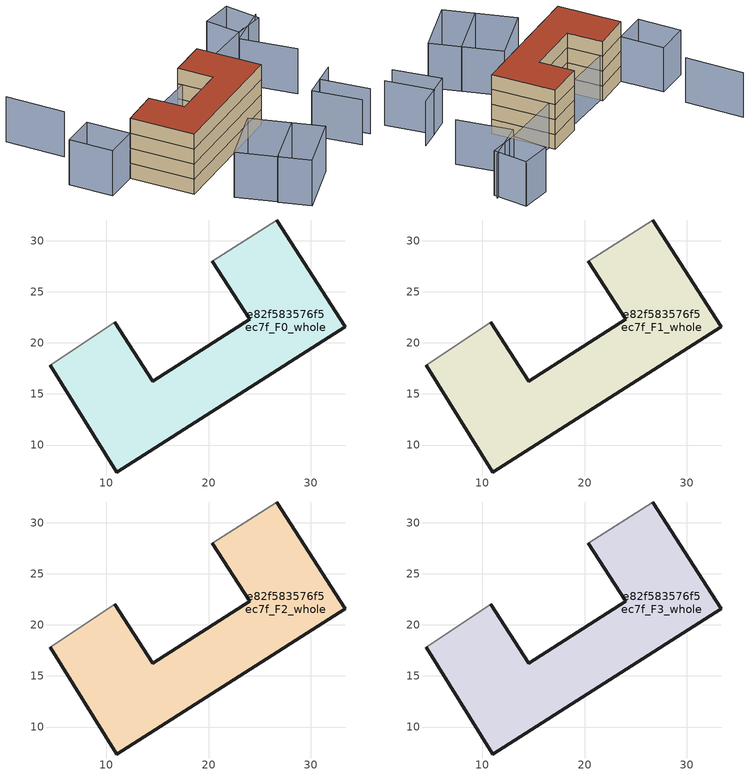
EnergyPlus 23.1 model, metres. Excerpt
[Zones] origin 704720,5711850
e82f583576f5ec7f_F0_whole
 floor ground (EU_floor_Construction): 26.68,32.02 33.35,21.59 11.03,7.36 4.53,17.81 10.83,22 14.52,16.24 24.01,22.3 20.36,27.99 z0
 wall outside (EU_wall_Construction): 4.53,17.81 11.03,7.36 33.35,21.59 26.68,32.02 / 20.36,27.99 24.01,22.3 14.52,16.24 10.83,22 z0:3
 wall adiabatic (EU_wall_Construction): 26.68,32.02 20.36,27.99 / 10.83,22 4.53,17.81 z0:3
e82f583576f5ec7f_F1_whole
 floor to e82f583576f5ec7f_F0_whole (EU_floor_Construction): 26.68,32.02 33.35,21.59 11.03,7.36 4.53,17.81 10.83,22 14.52,16.24 24.01,22.3 20.36,27.99 z3
 wall outside (EU_wall_Construction): 4.53,17.81 11.03,7.36 33.35,21.59 26.68,32.02 / 20.36,27.99 24.01,22.3 14.52,16.24 10.83,22 z3:6
 wall adiabatic (EU_wall_Construction): 26.68,32.02 20.36,27.99 / 10.83,22 4.53,17.81 z3:6
e82f583576f5ec7f_F2_whole
 floor to e82f583576f5ec7f_F1_whole (EU_floor_Construction): 26.68,32.02 33.35,21.59 11.03,7.36 4.53,17.81 10.83,22 14.52,16.24 24.01,22.3 20.36,27.99 z6
 wall outside (EU_wall_Construction): 4.53,17.81 11.03,7.36 33.35,21.59 26.68,32.02 / 20.36,27.99 24.01,22.3 14.52,16.24 10.83,22 z6:9
 wall adiabatic (EU_wall_Construction): 26.68,32.02 20.36,27.99 / 10.83,22 4.53,17.81 z6:9
e82f583576f5ec7f_F3_whole
 floor to e82f583576f5ec7f_F2_whole (EU_floor_Construction): 26.68,32.02 33.35,21.59 11.03,7.36 4.53,17.81 10.83,22 14.52,16.24 24.01,22.3 20.36,27.99 z9
 wall outside (EU_wall_Construction): 4.53,17.81 11.03,7.36 33.35,21.59 26.68,32.02 / 20.36,27.99 24.01,22.3 14.52,16.24 10.83,22 z9:12
 wall adiabatic (EU_wall_Construction): 26.68,32.02 20.36,27.99 / 10.83,22 4.53,17.81 z9:12
 roof outside (EU_roof_Construction): 33.35,21.59 26.68,32.02 20.36,27.99 24.01,22.3 14.52,16.24 10.83,22 4.53,17.81 11.03,7.36 z12
shading: 44.53,6.64 38.72,13.8 / 38.72,13.8 41.99,16.46 / 47.68,9.2 41.99,16.45 / 41.99,16.45 45.35,19.08 / -7.18,39.66 -1.3,29.99 / 44.26,27.32 37.47,35.54 / 37.47,35.54 44.22,41.12 / 39.86,38.18 4.31,17.69 / 21.92,-2.42 30.03,6.29 / 30.03,6.29 34.44,2.18 / 34.44,2.18 26.33,-6.53 / 26.33,-6.53 21.92,-2.42 / 16.36,2.85 24.42,11.51 / 24.42,11.51 30.03,6.29 / 30.03,6.29 21.97,-2.37 / 21.97,-2.37 16.36,2.85 / -1.22,14.27 -5.61,21.39 / -5.61,21.39 0.14,24.93 / 0.14,24.93 4.53,17.81 / 4.53,17.81 -1.22,14.27 / 41.27,46.09 44.08,39.88 / 44.08,39.88 38.6,37.39 / 38.6,37.39 35.79,43.6 / 35.79,43.6 41.27,46.09 / 41.27,46.09 35.8,43.58 z0:9
[Building]
EU S2 Campaign: North Axis=0; Terrain=City; Solar Distribution=FullExterior
[Site:Location]
London: Latitude=51.5; Longitude=-0.5; Time Zone=0; Elevation=25
[SizingPeriod:WeatherFileDays]
AnnualSizingPeriod: Begin Month=1; Begin Day of Month=1; End Month=12; End Day of Month=31; Day of Week for Start Day=Monday; Use Weather File Daylight Saving Period=No; Use Weather File Rain and Snow Indicators=No
[MATERIAL]
EU_InternalMass_Material: Roughness=MediumRough; Thickness=0.1; Conductivity=1; Density=1800; Specific Heat=900; Thermal Absorptance=0.9; Solar Absorptance=0.7; Visible Absorptance=0.7
[MATERIAL:NOMASS] Roughness=MediumRough; Thermal Absorptance=0.9; Solar Absorptance=0.7; Visible Absorptance=0.7
Name | Thermal Resistance
EU_wall_NoMass | 1.04674
EU_roof_NoMass | 4.32442
EU_floor_NoMass | 2.04616
[CONSTRUCTION]
EU_wall_Construction: EU_wall_NoMass
EU_roof_Construction: EU_roof_NoMass
EU_floor_Construction: EU_floor_NoMass
EU_InternalMass_Construction: EU_InternalMass_Material
[ZONE] Type=1; Multiplier=1; Ceiling Height=autocalculate; Floor Area=autocalculate; Part of Total Floor Area=Yes
Name | Volume
e82f583576f5ec7f_F0_whole | 751.816
e82f583576f5ec7f_F1_whole; e82f583576f5ec7f_F2_whole; e82f583576f5ec7f_F3_whole | 751.817
[INTERNALMASS] Construction=EU_InternalMass_Construction; Surface Area=250.606
Name | Zone or ZoneList
e82f583576f5ec7f_F0_whole_EU_InternalMass | e82f583576f5ec7f_F0_whole
e82f583576f5ec7f_F1_whole_EU_InternalMass | e82f583576f5ec7f_F1_whole
e82f583576f5ec7f_F2_whole_EU_InternalMass | e82f583576f5ec7f_F2_whole
e82f583576f5ec7f_F3_whole_EU_InternalMass | e82f583576f5ec7f_F3_whole
[OTHEREQUIPMENT] Fuel Type=Electricity; Design Level Calculation Method=Watts/Area; Power per Zone Floor Area=1; Fraction Latent=0; Fraction Radiant=0; Fraction Lost=0; Carbon Dioxide Generation Rate=0; EndUse Subcategory=EU_Step8_InternalGains
Name | Zone or ZoneList or Space or SpaceList | Schedule
EU_Step8_InternalGain_e82f583576f5ec7f_F0_whole_f000 | e82f583576f5ec7f_F0_whole | EU_Step8_GainSchedule_e82f583576f5ec7f_F0_whole_f000
EU_Step8_InternalGain_e82f583576f5ec7f_F1_whole_f000 | e82f583576f5ec7f_F1_whole | EU_Step8_GainSchedule_e82f583576f5ec7f_F1_whole_f000
EU_Step8_InternalGain_e82f583576f5ec7f_F2_whole_f000 | e82f583576f5ec7f_F2_whole | EU_Step8_GainSchedule_e82f583576f5ec7f_F2_whole_f000
EU_Step8_InternalGain_e82f583576f5ec7f_F3_whole_f000 | e82f583576f5ec7f_F3_whole | EU_Step8_GainSchedule_e82f583576f5ec7f_F3_whole_f000
[ZONEVENTILATION:DESIGNFLOWRATE] Schedule=EU_AlwaysOn; Design Flow Rate Calculation Method=AirChanges/Hour; Air Changes per Hour=0.488719; Ventilation Type=Natural; Fan Pressure Rise=0; Fan Total Efficiency=1; Constant Term Coefficient=1; Temperature Term Coefficient=0; Velocity Term Coefficient=0; Velocity Squared Term Coefficient=0; Minimum Indoor Temperature=-100; Maximum Indoor Temperature=100; Delta Temperature=-100; Minimum Outdoor Temperature=-100; Maximum Outdoor Temperature=100; Maximum Wind Speed=40
Name | Zone or ZoneList or Space or SpaceList
EU_ConstantAir_e82f583576f5ec7f_F0_whole | e82f583576f5ec7f_F0_whole
EU_ConstantAir_e82f583576f5ec7f_F1_whole | e82f583576f5ec7f_F1_whole
EU_ConstantAir_e82f583576f5ec7f_F2_whole | e82f583576f5ec7f_F2_whole
EU_ConstantAir_e82f583576f5ec7f_F3_whole | e82f583576f5ec7f_F3_whole
[HVACTEMPLATE:THERMOSTAT] Constant Heating Setpoint=20; Constant Cooling Setpoint=50
EU_HeatOnly_e82f583576f5ec7f_F0_whole; EU_HeatOnly_e82f583576f5ec7f_F1_whole; EU_HeatOnly_e82f583576f5ec7f_F2_whole; EU_HeatOnly_e82f583576f5ec7f_F3_whole
[HVACTEMPLATE:ZONE:IDEALLOADSAIRSYSTEM] System Availability Schedule=EU_AlwaysOn; Maximum Heating Supply Air Temperature=50; Minimum Cooling Supply Air Temperature=13; Maximum Heating Supply Air Humidity Ratio=0.0156; Minimum Cooling Supply Air Humidity Ratio=0.0077; Heating Limit=NoLimit; Cooling Limit=NoLimit; Heating Availability Schedule=EU_AlwaysOn; Cooling Availability Schedule=EU_CoolingOff; Dehumidification Control Type=ConstantSensibleHeatRatio; Cooling Sensible Heat Ratio=0.7; Dehumidification Setpoint=60; Humidification Control Type=None; Humidification Setpoint=30; Outdoor Air Method=None; Outdoor Air Flow Rate per Person=0.00944; Outdoor Air Flow Rate per Zone Floor Area=0; Outdoor Air Flow Rate per Zone=0; Demand Controlled Ventilation Type=None; Outdoor Air Economizer Type=NoEconomizer; Heat Recovery Type=None; Sensible Heat Recovery Effectiveness=0.7; Latent Heat Recovery Effectiveness=0.65
Name | Template Thermostat
e82f583576f5ec7f_F0_whole | EU_HeatOnly_e82f583576f5ec7f_F0_whole
e82f583576f5ec7f_F1_whole | EU_HeatOnly_e82f583576f5ec7f_F1_whole
e82f583576f5ec7f_F2_whole | EU_HeatOnly_e82f583576f5ec7f_F2_whole
e82f583576f5ec7f_F3_whole | EU_HeatOnly_e82f583576f5ec7f_F3_whole
[SIZING:ZONE] Zone Cooling Design Supply Air Temperature Input Method=SupplyAirTemperature; Zone Cooling Design Supply Air Temperature=13; Zone Heating Design Supply Air Temperature Input Method=SupplyAirTemperature; Zone Heating Design Supply Air Temperature=50; Zone Cooling Design Supply Air Humidity Ratio=0.008; Zone Heating Design Supply Air Humidity Ratio=0.008; Cooling Design Air Flow Method=DesignDay; Cooling Design Air Flow Rate=0; Cooling Minimum Air Flow per Zone Floor Area=0.000762; Cooling Minimum Air Flow=0; Cooling Minimum Air Flow Fraction=0.2; Heating Design Air Flow Method=DesignDay; Heating Design Air Flow Rate=0; Heating Maximum Air Flow per Zone Floor Area=0.002032; Heating Maximum Air Flow=0.141576; Heating Maximum Air Flow Fraction=0.3; Account for Dedicated Outdoor Air System=No; Dedicated Outdoor Air System Control Strategy=NeutralSupplyAir; Dedicated Outdoor Air Low Setpoint Temperature for Design=autosize; Dedicated Outdoor Air High Setpoint Temperature for Design=autosize; Zone Load Sizing Method=Sensible Load Only No Latent Load; Zone Latent Cooling Design Supply Air Humidity Ratio Input Method=HumidityRatioDifference; Zone Cooling Design Supply Air Humidity Ratio Difference=0.005; Zone Latent Heating Design Supply Air Humidity Ratio Input Method=HumidityRatioDifference; Zone Humidification Design Supply Air Humidity Ratio Difference=0.005
e82f583576f5ec7f_F0_whole; e82f583576f5ec7f_F1_whole; e82f583576f5ec7f_F2_whole; e82f583576f5ec7f_F3_whole
[SCHEDULE:CONSTANT]
Name | Hourly Value
EU_AlwaysOn | 1
EU_CoolingOff | 0
[SCHEDULE:FILE] Column Number=1; Rows to Skip at Top=0; Number of Hours of Data=8760; Column Separator=Comma; Interpolate to Timestep=No; Minutes per Item=60; Adjust Schedule for Daylight Savings=Yes
Name | File
EU_Step8_GainSchedule_e82f583576f5ec7f_F0_whole_f000 | ../../schedules/e82f583576f5ec7f/e82f583576f5ec7f_F0_whole_f000_gain.csv
EU_Step8_GainSchedule_e82f583576f5ec7f_F1_whole_f000 | ../../schedules/e82f583576f5ec7f/e82f583576f5ec7f_F1_whole_f000_gain.csv
EU_Step8_GainSchedule_e82f583576f5ec7f_F2_whole_f000 | ../../schedules/e82f583576f5ec7f/e82f583576f5ec7f_F2_whole_f000_gain.csv
EU_Step8_GainSchedule_e82f583576f5ec7f_F3_whole_f000 | ../../schedules/e82f583576f5ec7f/e82f583576f5ec7f_F3_whole_f000_gain.csv
